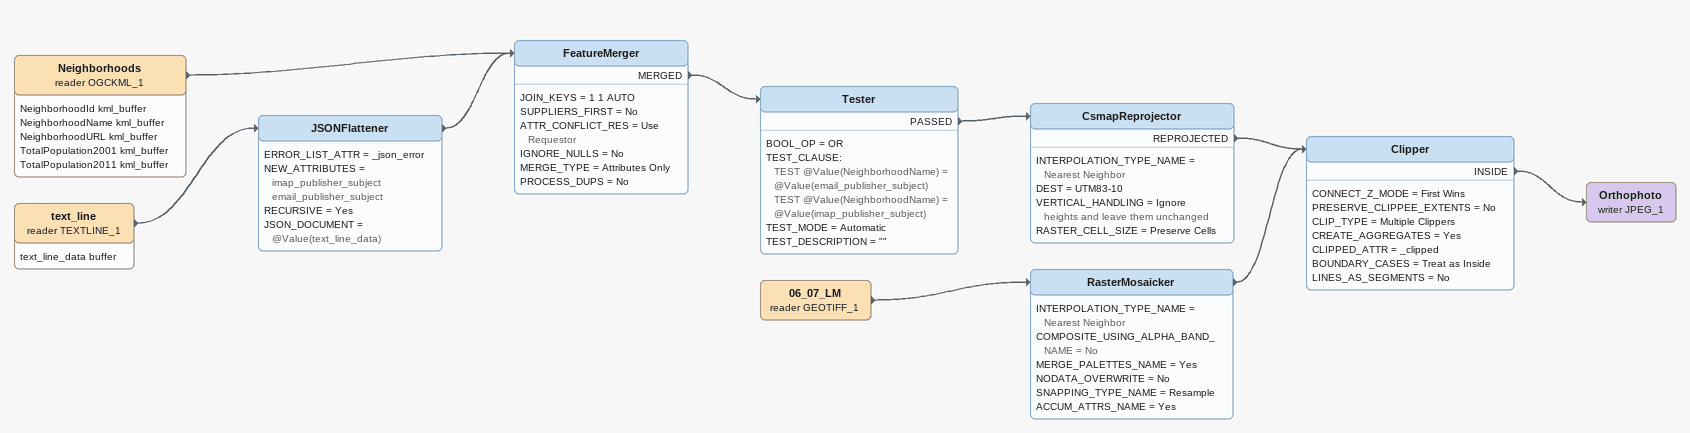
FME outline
Neighborhoods (reader OGCKML_1)
    attributes: NeighborhoodId kml_buffer, NeighborhoodName kml_buffer, NeighborhoodURL kml_buffer, TotalPopulation2001 kml_buffer, TotalPopulation2011 kml_buffer
    -> FeatureMerger
text_line (reader TEXTLINE_1)
    attributes: text_line_data buffer
    -> JSONFlattener
JSONFlattener
    ERROR_LIST_ATTR = _json_error
    NEW_ATTRIBUTES = imap_publisher_subject email_publisher_subject
    RECURSIVE = Yes
    JSON_DOCUMENT = @Value(text_line_data)
    -> FeatureMerger
FeatureMerger
    JOIN_KEYS = 1 1 AUTO
    SUPPLIERS_FIRST = No
    ATTR_CONFLICT_RES = Use Requestor
    IGNORE_NULLS = No
    MERGE_TYPE = Attributes Only
    PROCESS_DUPS = No
    MERGED -> Tester
Tester
    BOOL_OP = OR
    TEST_CLAUSE:
      TEST @Value(NeighborhoodName) = @Value(email_publisher_subject)
      TEST @Value(NeighborhoodName) = @Value(imap_publisher_subject)
    TEST_MODE = Automatic
    TEST_DESCRIPTION = ""
    PASSED -> CsmapReprojector
CsmapReprojector
    INTERPOLATION_TYPE_NAME = Nearest Neighbor
    DEST = UTM83-10
    VERTICAL_HANDLING = Ignore heights and leave them unchanged
    RASTER_CELL_SIZE = Preserve Cells
    REPROJECTED -> Clipper
06_07_LM (reader GEOTIFF_1)
    -> RasterMosaicker
RasterMosaicker
    INTERPOLATION_TYPE_NAME = Nearest Neighbor
    COMPOSITE_USING_ALPHA_BAND_NAME = No
    MERGE_PALETTES_NAME = Yes
    NODATA_OVERWRITE = No
    SNAPPING_TYPE_NAME = Resample
    ACCUM_ATTRS_NAME = Yes
    -> Clipper
Clipper
    CONNECT_Z_MODE = First Wins
    PRESERVE_CLIPPEE_EXTENTS = No
    CLIP_TYPE = Multiple Clippers
    CREATE_AGGREGATES = Yes
    CLIPPED_ATTR = _clipped
    BOUNDARY_CASES = Treat as Inside
    LINES_AS_SEGMENTS = No
    INSIDE -> Orthophoto (writer JPEG_1)
Orthophoto (writer JPEG_1)
